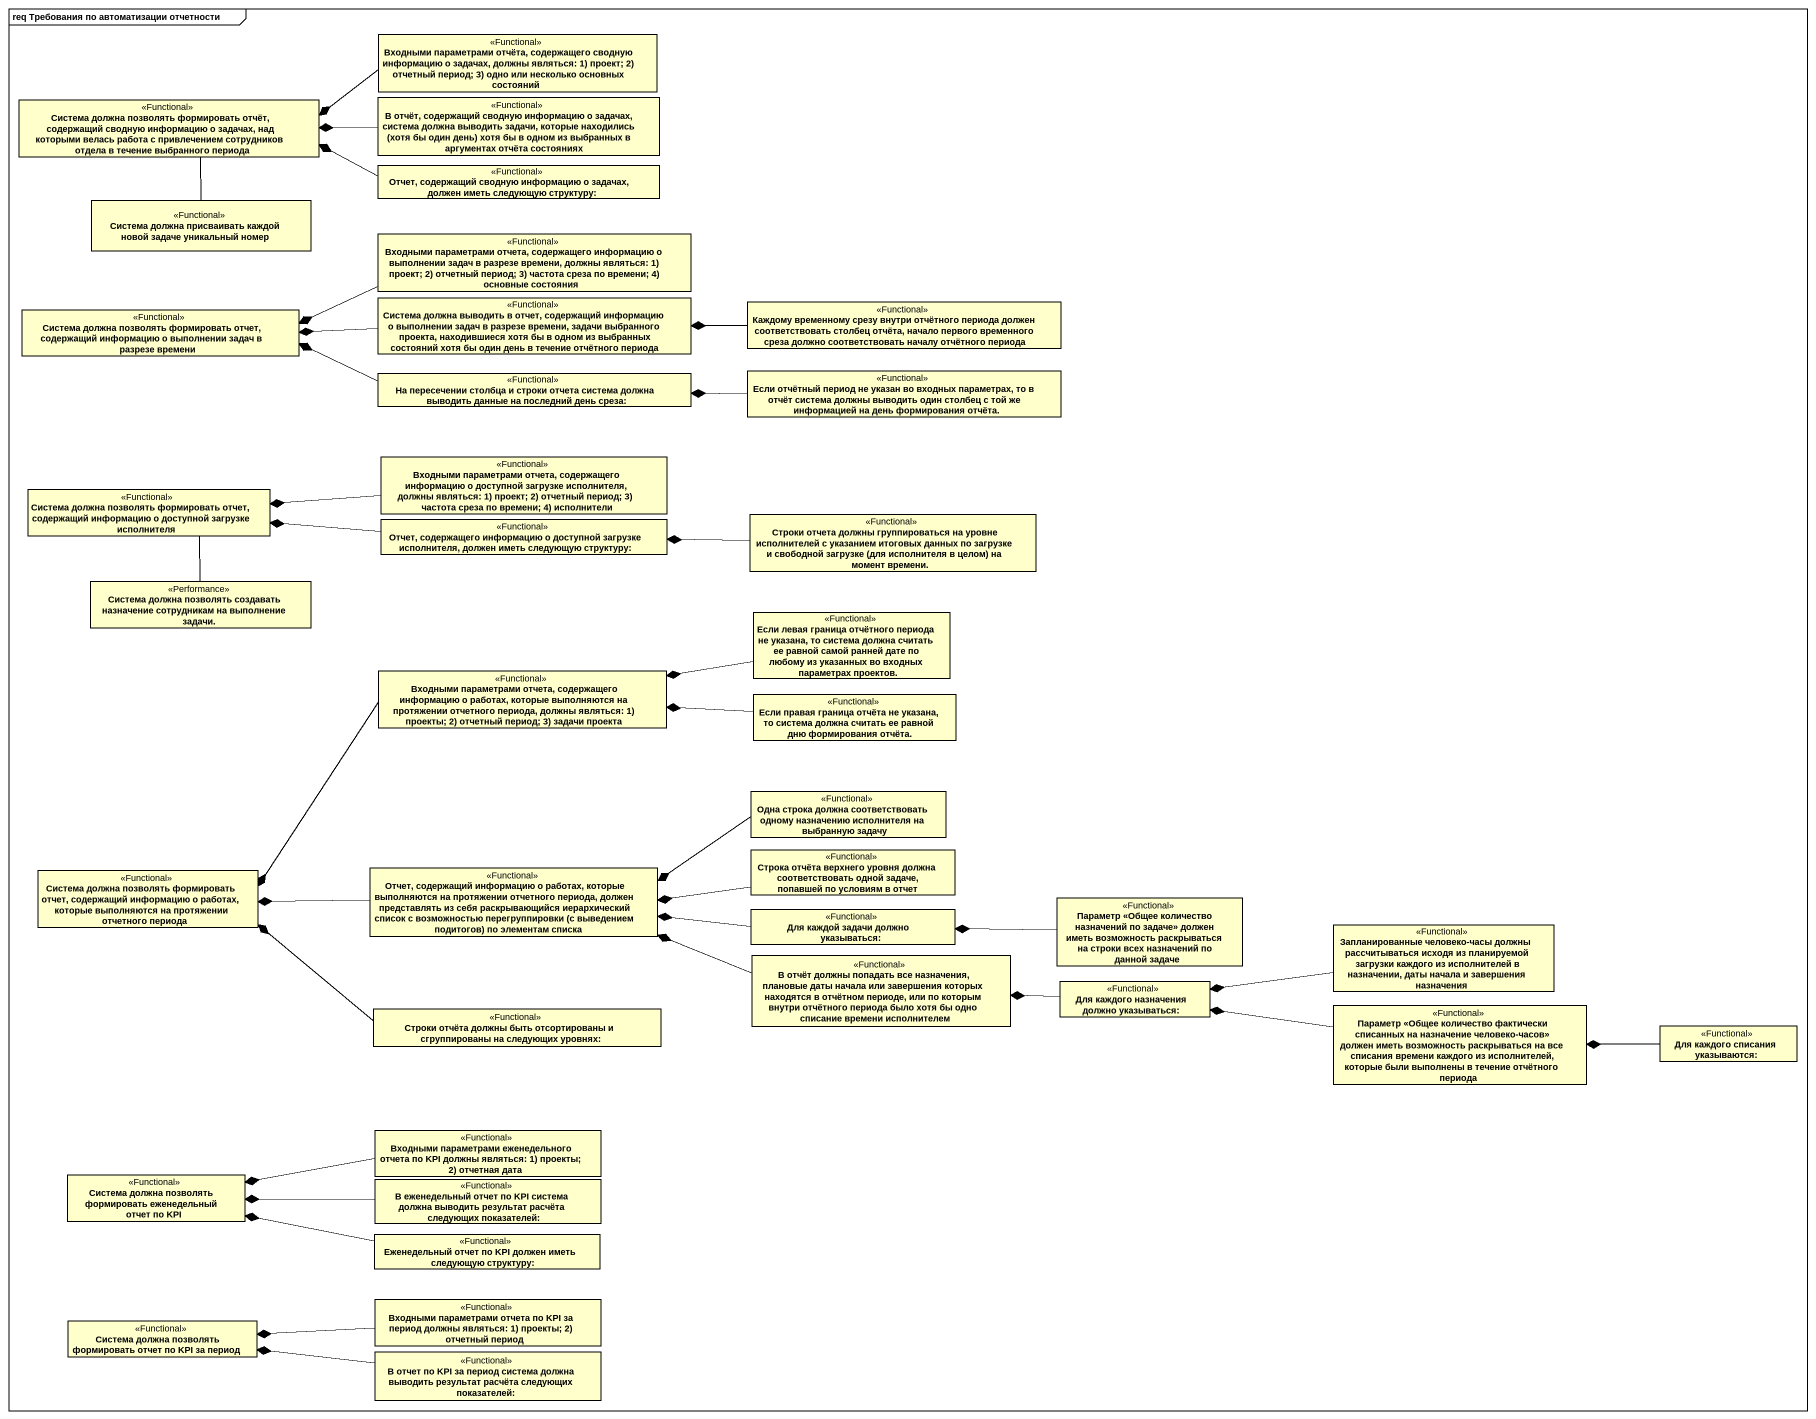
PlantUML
@startuml
mainframe req Требования по автоматизации отчетности
hide circle
hide empty members
class "Входными параметрами отчёта, содержащего сводную информацию о задачах, должны являться: 1) проект; 2) отчетный период; 3) одно или несколько основных состояний" as Входными_параметрами_отчёта <<Functional>>
class "Система должна позволять формировать отчёт, содержащий сводную информацию о задачах, над которыми велась работа с привлечением сотрудников отдела в течение выбранного периода" as Система_должна_позволять <<Functional>>
class "В отчёт, содержащий сводную информацию о задачах, система должна выводить задачи, которые находились (хотя бы один день) хотя бы в одном из выбранных в аргументах отчёта состояниях" as В_отчёт_содержащий_сводную <<Functional>>
class "Отчет, содержащий сводную информацию о задачах, должен иметь следующую структуру:" as Отчет_содержащий_сводную <<Functional>>
class "Система должна присваивать каждой новой задаче уникальный номер" as Система_должна_присваивать <<Functional>>
class "Входными параметрами отчета, содержащего информацию о выполнении задач в разрезе времени, должны являться: 1) проект; 2) отчетный период; 3) частота среза по времени; 4) основные состояния" as Входными_параметрами_отчета <<Functional>>
class "Система должна позволять формировать отчет, содержащий информацию о выполнении задач в разрезе времени" as Система_должна_позволять_2 <<Functional>>
class "Система должна выводить в отчет, содержащий информацию о выполнении задач в разрезе времени, задачи выбранного проекта, находившиеся хотя бы в одном из выбранных состояний хотя бы один день в течение отчётного периода" as Система_должна_выводить_в <<Functional>>
class "Каждому временному срезу внутри отчётного периода должен соответствовать столбец отчёта, начало первого временного среза должно соответствовать началу отчётного периода" as Каждому_временному_срезу <<Functional>>
class "Если отчётный период не указан во входных параметрах, то в отчёт система должны выводить один столбец с той же информацией на день формирования отчёта." as Если_отчётный_период_не <<Functional>>
class "На пересечении столбца и строки отчета система должна выводить данные на последний день среза:" as На_пересечении_столбца_и <<Functional>>
class "Входными параметрами отчета, содержащего информацию о доступной загрузке исполнителя, должны являться: 1) проект; 2) отчетный период; 3) частота среза по времени; 4) исполнители" as Входными_параметрами_отчета_2 <<Functional>>
class "Система должна позволять формировать отчет, содержащий информацию о доступной загрузке исполнителя" as Система_должна_позволять_3 <<Functional>>
class "Отчет, содержащего информацию о доступной загрузке исполнителя, должен иметь следующую структуру:" as Отчет_содержащего <<Functional>>
class "Строки отчета должны группироваться на уровне исполнителей с указанием итоговых данных по загрузке и свободной загрузке (для исполнителя в целом) на момент времени." as Строки_отчета_должны <<Functional>>
class "Система должна позволять создавать назначение сотрудникам на выполнение задачи." as Система_должна_позволять_4 <<Performance>>
class "Если левая граница отчётного периода не указана, то система должна считать ее равной самой ранней дате по любому из указанных во входных параметрах проектов." as Если_левая_граница <<Functional>>
class "Входными параметрами отчета, содержащего информацию о работах, которые выполняются на протяжении отчетного периода, должны являться: 1) проекты; 2) отчетный период; 3) задачи проекта" as Входными_параметрами_отчета_3 <<Functional>>
class "Если правая граница отчёта не указана, то система должна считать ее равной дню формирования отчёта." as Если_правая_граница_отчёта <<Functional>>
class "Одна строка должна соответствовать одному назначению исполнителя на выбранную задачу" as Одна_строка_должна <<Functional>>
class "Система должна позволять формировать отчет, содержащий информацию о работах, которые выполняются на протяжении отчетного периода" as Система_должна_позволять_5 <<Functional>>
class "Отчет, содержащий информацию о работах, которые выполняются на протяжении отчетного периода, должен представлять из себя раскрывающийся иерархический список с возможностью перегруппировки (с выведением подитогов) по элементам списка" as Отчет_содержащий_информацию <<Functional>>
class "Строка отчёта верхнего уровня должна соответствовать одной задаче, попавшей по условиям в отчет" as Строка_отчёта_верхнего <<Functional>>
class "Для каждой задачи должно указываться:" as Для_каждой_задачи_должно <<Functional>>
class "Параметр <<Общее количество назначений по задаче>> должен иметь возможность раскрываться на строки всех назначений по данной задаче" as Параметр_Общее_количество <<Functional>>
class "Запланированные человеко-часы должны рассчитываться исходя из планируемой загрузки каждого из исполнителей в назначении, даты начала и завершения назначения" as Запланированные_человеко <<Functional>>
class "В отчёт должны попадать все назначения, плановые даты начала или завершения которых находятся в отчётном периоде, или по которым внутри отчётного периода было хотя бы одно списание времени исполнителем" as В_отчёт_должны_попадать_все <<Functional>>
class "Для каждого назначения должно указываться:" as Для_каждого_назначения <<Functional>>
class "Строки отчёта должны быть отсортированы и сгруппированы на следующих уровнях:" as Строки_отчёта_должны_быть <<Functional>>
class "Параметр <<Общее количество фактически списанных на назначение человеко-часов>> должен иметь возможность раскрываться на все списания времени каждого из исполнителей, которые были выполнены в течение отчётного периода" as Параметр_Общее_количество_2 <<Functional>>
class "Для каждого списания указываются:" as Для_каждого_списания <<Functional>>
class "Входными параметрами еженедельного отчета по KPI должны являться: 1) проекты; 2) отчетная дата" as Входными_параметрами <<Functional>>
class "Система должна позволять формировать еженедельный отчет по KPI" as Система_должна_позволять_6 <<Functional>>
class "В еженедельный отчет по KPI система должна выводить результат расчёта следующих показателей:" as В_еженедельный_отчет_по_KPI <<Functional>>
class "Еженедельный отчет по KPI должен иметь следующую структуру:" as Еженедельный_отчет_по_KPI <<Functional>>
class "Входными параметрами отчета по KPI за период должны являться: 1) проекты; 2) отчетный период" as Входными_параметрами_отчета_4 <<Functional>>
class "Система должна позволять формировать отчет по KPI за период" as Система_должна_позволять_7 <<Functional>>
class "В отчет по KPI за период система должна выводить результат расчёта следующих показателей:" as В_отчет_по_KPI_за_период <<Functional>>
Входными_параметрами_отчёта -left-* Система_должна_позволять
В_отчёт_содержащий_сводную -left-* Система_должна_позволять
Отчет_содержащий_сводную -left-* Система_должна_позволять
Система_должна_присваивать -up- Система_должна_позволять
Входными_параметрами_отчета -left-* Система_должна_позволять_2
Система_должна_выводить_в -left-* Система_должна_позволять_2
Каждому_временному_срезу -left-* Система_должна_выводить_в
Если_отчётный_период_не -left-* На_пересечении_столбца_и
На_пересечении_столбца_и -left-* Система_должна_позволять_2
Входными_параметрами_отчета_2 -left-* Система_должна_позволять_3
Отчет_содержащего -left-* Система_должна_позволять_3
Строки_отчета_должны -left-* Отчет_содержащего
Система_должна_позволять_4 -up- Система_должна_позволять_3
Если_левая_граница -left-* Входными_параметрами_отчета_3
Входными_параметрами_отчета_3 -left-* Система_должна_позволять_5
Если_правая_граница_отчёта -left-* Входными_параметрами_отчета_3
Одна_строка_должна -left-* Отчет_содержащий_информацию
Отчет_содержащий_информацию -left-* Система_должна_позволять_5
Строка_отчёта_верхнего -left-* Отчет_содержащий_информацию
Для_каждой_задачи_должно -left-* Отчет_содержащий_информацию
Параметр_Общее_количество -left-* Для_каждой_задачи_должно
Запланированные_человеко -left-* Для_каждого_назначения
В_отчёт_должны_попадать_все -left-* Отчет_содержащий_информацию
Для_каждого_назначения -left-* В_отчёт_должны_попадать_все
Строки_отчёта_должны_быть -left-* Система_должна_позволять_5
Параметр_Общее_количество_2 -left-* Для_каждого_назначения
Для_каждого_списания -left-* Параметр_Общее_количество_2
Входными_параметрами -left-* Система_должна_позволять_6
В_еженедельный_отчет_по_KPI -left-* Система_должна_позволять_6
Еженедельный_отчет_по_KPI -left-* Система_должна_позволять_6
Входными_параметрами_отчета_4 -left-* Система_должна_позволять_7
В_отчет_по_KPI_за_период -left-* Система_должна_позволять_7
@enduml
